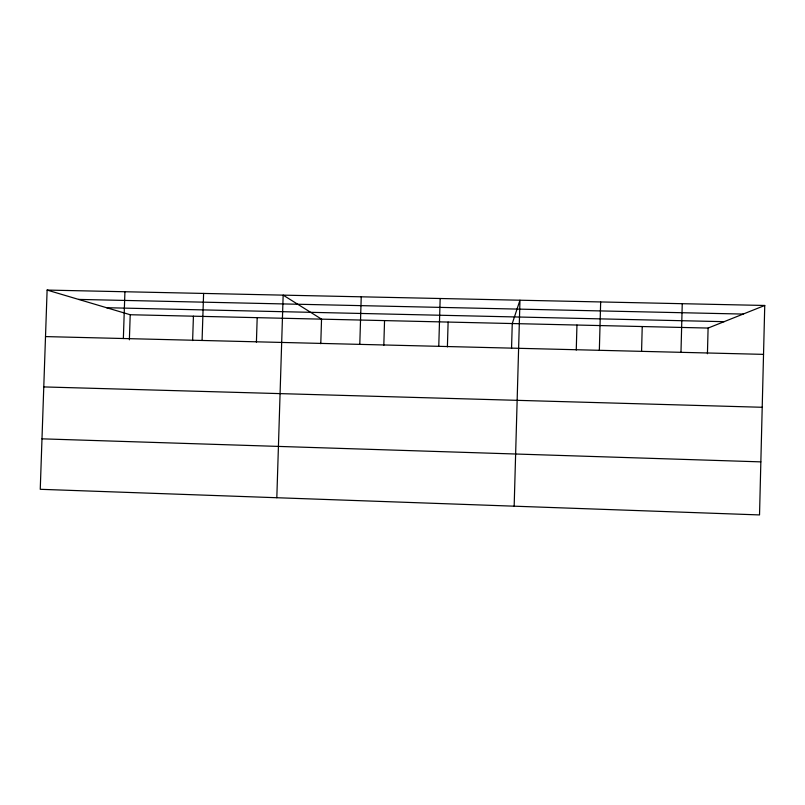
<?xml version="1.0" encoding="UTF-8"?>
<svg xmlns="http://www.w3.org/2000/svg" width="805" height="805" viewBox="0 0 805 805"><rect width="100%" height="100%" fill="white"/><g stroke="black" fill="none" stroke-linecap="round" stroke-linejoin="round"><path stroke-width="1.21" d="M680.98 352.328L682.248 303.696M707.434 353.757L708.098 328.058L764.75 305.467L759.528 514.928L40.25 489.299L47.113 290.072L764.75 305.467M576.259 350.074L576.954 325.039M599.343 350.306L600.661 301.945M641.585 350.9L642.229 326.538M438.765 346.331L440.164 298.504M447.399 346.875L448.113 322.06M511.547 348.464L512.252 323.54L519.97 300.215L514.164 506.184M276.819 497.732L283.159 295.133L321.537 319.142L320.782 343.735M359.795 344.369L361.234 296.814M383.814 345.305L384.549 320.601M192.626 340.565L193.421 316.184M202.075 340.465L203.605 293.433M256.413 342.145L257.187 317.663M123.356 338.523L124.926 291.742M129.374 339.801L130.209 314.735L47.113 290.072M78.578 299.41L743.166 314.071M106.552 307.711L724.118 321.668M130.209 314.735L708.098 328.058M45.503 336.591L763.532 354.371M43.772 386.923L762.214 407.28M41.991 438.836L760.846 461.869"/></g></svg>
